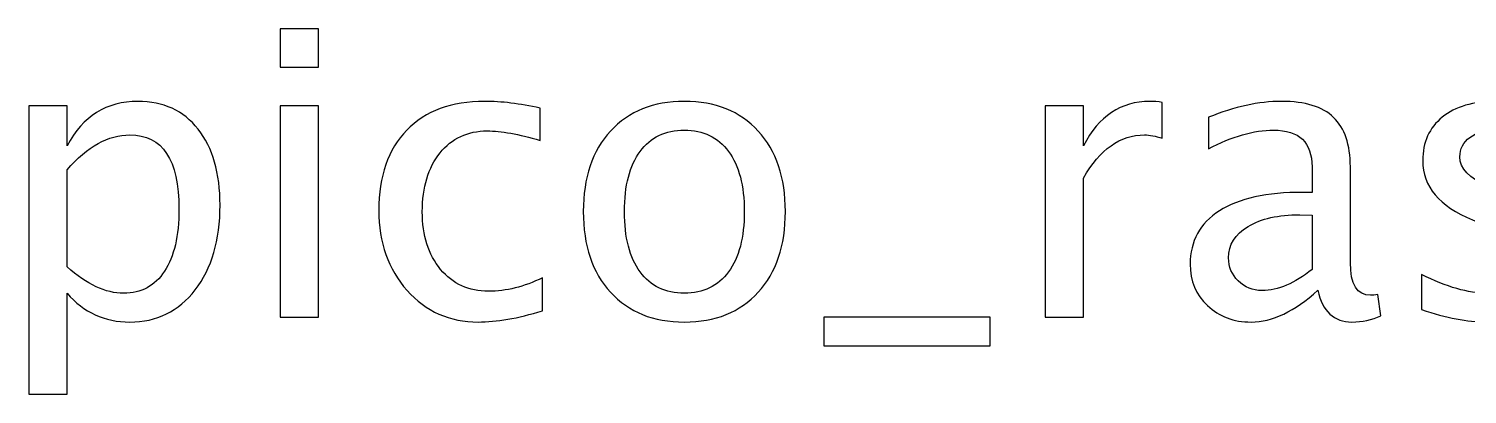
# Model space of a CAD drawing. Header units: centimetres. Extents: x -67 to 67, y -62 to 59.
# Drawn here: x 24.78 to 34.31, y 56.16 to 58.58 of the extents above; entities that cross this region are included whole.
import ezdxf

# ---------------------------------------------------------------- set-up
doc = ezdxf.new("R2010")
doc.units = ezdxf.units.CM
doc.header["$MEASUREMENT"] = 0
doc.layers.add('Layer 1', color=7, linetype='Continuous')

msp = doc.modelspace()

# ---------------------------------------------------------------- linework, layer by layer
at = {"layer": 'Layer 1'}
for points, knots in [([(26.44686, 58.32938), (26.44686, 58.32938), (26.44686, 58.58338), (26.44686, 58.58338), (26.44686, 58.58338), (26.44686, 58.58338), (26.70086, 58.58338), (26.70086, 58.58338), (26.70086, 58.58338), (26.70086, 58.58338), (26.70086, 58.32938), (26.70086, 58.32938), (26.70086, 58.32938), (26.70086, 58.32938), (26.44686, 58.32938), (26.44686, 58.32938)], [0, 0, 0, 0, 0.2, 0.2, 0.2, 0.2, 0.4, 0.4, 0.4, 0.4, 0.6, 0.6, 0.6, 0.6, 1, 1, 1, 1]), ([(24.78175, 56.15979), (24.78175, 56.15979), (24.78175, 58.07273), (24.78175, 58.07273), (24.78175, 58.07273), (24.78175, 58.07273), (25.03575, 58.07273), (25.03575, 58.07273), (25.03575, 58.07273), (25.03575, 58.07273), (25.03575, 57.80771), (25.03575, 57.80771), (25.03575, 57.80771), (25.13982, 58.00394), (25.29636, 58.10183), (25.50494, 58.10183), (25.50494, 58.10183), (25.67384, 58.10183), (25.80657, 58.04054), (25.90358, 57.91751), (25.90358, 57.91751), (26.0006, 57.79448), (26.0491, 57.62647), (26.0491, 57.41348), (26.0491, 57.41348), (26.0491, 57.18153), (25.99398, 56.99411), (25.88418, 56.85212), (25.88418, 56.85212), (25.77438, 56.70969), (25.62974, 56.63869), (25.4507, 56.63869), (25.4507, 56.63869), (25.28446, 56.63869), (25.14599, 56.70219), (25.03575, 56.82963), (25.03575, 56.82963), (25.03575, 56.82963), (25.03575, 56.15979), (25.03575, 56.15979), (25.03575, 56.15979), (25.03575, 56.15979), (24.78175, 56.15979), (24.78175, 56.15979)], [0, 0, 0, 0, 0.0833333, 0.0833333, 0.0833333, 0.0833333, 0.1666667, 0.1666667, 0.1666667, 0.1666667, 0.25, 0.25, 0.25, 0.25, 0.3333333, 0.3333333, 0.3333333, 0.3333333, 0.4166667, 0.4166667, 0.4166667, 0.4166667, 0.5, 0.5, 0.5, 0.5, 0.5833333, 0.5833333, 0.5833333, 0.5833333, 0.6666667, 0.6666667, 0.6666667, 0.6666667, 0.75, 0.75, 0.75, 0.75, 0.8333333, 0.8333333, 0.8333333, 0.8333333, 1, 1, 1, 1]), ([(26.44686, 56.67044), (26.44686, 56.67044), (26.44686, 58.07273), (26.44686, 58.07273), (26.44686, 58.07273), (26.44686, 58.07273), (26.70086, 58.07273), (26.70086, 58.07273), (26.70086, 58.07273), (26.70086, 58.07273), (26.70086, 56.67044), (26.70086, 56.67044), (26.70086, 56.67044), (26.70086, 56.67044), (26.44686, 56.67044), (26.44686, 56.67044)], [0, 0, 0, 0, 0.2, 0.2, 0.2, 0.2, 0.4, 0.4, 0.4, 0.4, 0.6, 0.6, 0.6, 0.6, 1, 1, 1, 1]), ([(28.18517, 56.71277), (28.02068, 56.66338), (27.87869, 56.63869), (27.75919, 56.63869), (27.75919, 56.63869), (27.56957, 56.63869), (27.41258, 56.7088), (27.28779, 56.84859), (27.28779, 56.84859), (27.16299, 56.98882), (27.10037, 57.16565), (27.10037, 57.37864), (27.10037, 57.37864), (27.10037, 57.60618), (27.16211, 57.78389), (27.28558, 57.91089), (27.28558, 57.91089), (27.40905, 58.03833), (27.58147, 58.10183), (27.80284, 58.10183), (27.80284, 58.10183), (27.91176, 58.10183), (28.03435, 58.08684), (28.16929, 58.05685), (28.16929, 58.05685), (28.16929, 58.05685), (28.16929, 57.84254), (28.16929, 57.84254), (28.16929, 57.84254), (28.02597, 57.88488), (27.90912, 57.90604), (27.81916, 57.90604), (27.81916, 57.90604), (27.68863, 57.90604), (27.58412, 57.85709), (27.50607, 57.75964), (27.50607, 57.75964), (27.42802, 57.66219), (27.38877, 57.5321), (27.38877, 57.36982), (27.38877, 57.36982), (27.38877, 57.21239), (27.42934, 57.08539), (27.51004, 56.98794), (27.51004, 56.98794), (27.59074, 56.89093), (27.69613, 56.84242), (27.8271, 56.84242), (27.8271, 56.84242), (27.94307, 56.84242), (28.06213, 56.87241), (28.18517, 56.93238), (28.18517, 56.93238), (28.18517, 56.93238), (28.18517, 56.71277), (28.18517, 56.71277)], [0, 0, 0, 0, 0.0666667, 0.0666667, 0.0666667, 0.0666667, 0.1333333, 0.1333333, 0.1333333, 0.1333333, 0.2, 0.2, 0.2, 0.2, 0.2666667, 0.2666667, 0.2666667, 0.2666667, 0.3333333, 0.3333333, 0.3333333, 0.3333333, 0.4, 0.4, 0.4, 0.4, 0.4666667, 0.4666667, 0.4666667, 0.4666667, 0.5333333, 0.5333333, 0.5333333, 0.5333333, 0.6, 0.6, 0.6, 0.6, 0.6666667, 0.6666667, 0.6666667, 0.6666667, 0.7333333, 0.7333333, 0.7333333, 0.7333333, 0.8, 0.8, 0.8, 0.8, 0.8666667, 0.8666667, 0.8666667, 0.8666667, 1, 1, 1, 1]), ([(29.12488, 56.63869), (28.91895, 56.63869), (28.75579, 56.70439), (28.63584, 56.8358), (28.63584, 56.8358), (28.51546, 56.96721), (28.45548, 57.14581), (28.45548, 57.37114), (28.45548, 57.37114), (28.45548, 57.59604), (28.51546, 57.77419), (28.63584, 57.90516), (28.63584, 57.90516), (28.75579, 58.03613), (28.91895, 58.10183), (29.12488, 58.10183), (29.12488, 58.10183), (29.33081, 58.10183), (29.49397, 58.03613), (29.61392, 57.90516), (29.61392, 57.90516), (29.7343, 57.77419), (29.79427, 57.59604), (29.79427, 57.37114), (29.79427, 57.37114), (29.79427, 57.14581), (29.7343, 56.96721), (29.61392, 56.8358), (29.61392, 56.8358), (29.49397, 56.70439), (29.33081, 56.63869), (29.12488, 56.63869)], [0, 0, 0, 0, 0.1111111, 0.1111111, 0.1111111, 0.1111111, 0.2222222, 0.2222222, 0.2222222, 0.2222222, 0.3333333, 0.3333333, 0.3333333, 0.3333333, 0.4444444, 0.4444444, 0.4444444, 0.4444444, 0.5555556, 0.5555556, 0.5555556, 0.5555556, 0.6666667, 0.6666667, 0.6666667, 0.6666667, 0.7777778, 0.7777778, 0.7777778, 0.7777778, 1, 1, 1, 1]), ([(31.51494, 56.67044), (31.51494, 56.67044), (31.51494, 58.07273), (31.51494, 58.07273), (31.51494, 58.07273), (31.51494, 58.07273), (31.76894, 58.07273), (31.76894, 58.07273), (31.76894, 58.07273), (31.76894, 58.07273), (31.76894, 57.80771), (31.76894, 57.80771), (31.76894, 57.80771), (31.86992, 58.00394), (32.01632, 58.10183), (32.20859, 58.10183), (32.20859, 58.10183), (32.23461, 58.10183), (32.26195, 58.09963), (32.29017, 58.09522), (32.29017, 58.09522), (32.29017, 58.09522), (32.29017, 57.85754), (32.29017, 57.85754), (32.29017, 57.85754), (32.24607, 57.87209), (32.20727, 57.87958), (32.17375, 57.87958), (32.17375, 57.87958), (32.01236, 57.87958), (31.87742, 57.78433), (31.76894, 57.59339), (31.76894, 57.59339), (31.76894, 57.59339), (31.76894, 56.67044), (31.76894, 56.67044), (31.76894, 56.67044), (31.76894, 56.67044), (31.51494, 56.67044), (31.51494, 56.67044)], [0, 0, 0, 0, 0.0909091, 0.0909091, 0.0909091, 0.0909091, 0.1818182, 0.1818182, 0.1818182, 0.1818182, 0.2727273, 0.2727273, 0.2727273, 0.2727273, 0.3636364, 0.3636364, 0.3636364, 0.3636364, 0.4545455, 0.4545455, 0.4545455, 0.4545455, 0.5454545, 0.5454545, 0.5454545, 0.5454545, 0.6363636, 0.6363636, 0.6363636, 0.6363636, 0.7272727, 0.7272727, 0.7272727, 0.7272727, 0.8181818, 0.8181818, 0.8181818, 0.8181818, 1, 1, 1, 1]), ([(33.32028, 56.84903), (33.16771, 56.7088), (33.02086, 56.63869), (32.87975, 56.63869), (32.87975, 56.63869), (32.76378, 56.63869), (32.6672, 56.67485), (32.59092, 56.74761), (32.59092, 56.74761), (32.51419, 56.82037), (32.47582, 56.91209), (32.47582, 57.02278), (32.47582, 57.02278), (32.47582, 57.17579), (32.5402, 57.29353), (32.66897, 57.37555), (32.66897, 57.37555), (32.79773, 57.45757), (32.9825, 57.49858), (33.22327, 57.49858), (33.22327, 57.49858), (33.22327, 57.49858), (33.2828, 57.49858), (33.2828, 57.49858), (33.2828, 57.49858), (33.2828, 57.49858), (33.2828, 57.66748), (33.2828, 57.66748), (33.2828, 57.66748), (33.2828, 57.8302), (33.19813, 57.91133), (33.02836, 57.91133), (33.02836, 57.91133), (32.89695, 57.91133), (32.75319, 57.86988), (32.59753, 57.78698), (32.59753, 57.78698), (32.59753, 57.78698), (32.59753, 57.996), (32.59753, 57.996), (32.59753, 57.996), (32.76863, 58.06656), (32.93002, 58.10183), (33.08128, 58.10183), (33.08128, 58.10183), (33.23694, 58.10183), (33.35203, 58.06656), (33.42567, 57.99556), (33.42567, 57.99556), (33.49976, 57.92456), (33.5368, 57.8152), (33.5368, 57.66748), (33.5368, 57.66748), (33.5368, 57.66748), (33.5368, 57.0338), (33.5368, 57.0338), (33.5368, 57.0338), (33.5368, 56.88872), (33.58134, 56.81596), (33.67085, 56.81596), (33.67085, 56.81596), (33.68188, 56.81596), (33.69819, 56.81772), (33.7198, 56.82125), (33.7198, 56.82125), (33.7198, 56.82125), (33.73788, 56.68014), (33.73788, 56.68014), (33.73788, 56.68014), (33.68012, 56.65236), (33.61662, 56.63869), (33.54694, 56.63869), (33.54694, 56.63869), (33.42832, 56.63869), (33.35291, 56.7088), (33.32028, 56.84903)], [0, 0, 0, 0, 0.05, 0.05, 0.05, 0.05, 0.1, 0.1, 0.1, 0.1, 0.15, 0.15, 0.15, 0.15, 0.2, 0.2, 0.2, 0.2, 0.25, 0.25, 0.25, 0.25, 0.3, 0.3, 0.3, 0.3, 0.35, 0.35, 0.35, 0.35, 0.4, 0.4, 0.4, 0.4, 0.45, 0.45, 0.45, 0.45, 0.5, 0.5, 0.5, 0.5, 0.55, 0.55, 0.55, 0.55, 0.6, 0.6, 0.6, 0.6, 0.65, 0.65, 0.65, 0.65, 0.7, 0.7, 0.7, 0.7, 0.75, 0.75, 0.75, 0.75, 0.8, 0.8, 0.8, 0.8, 0.85, 0.85, 0.85, 0.85, 0.9, 0.9, 0.9, 0.9, 1, 1, 1, 1]), ([(34.0082, 56.72071), (34.0082, 56.72071), (34.0082, 56.95354), (34.0082, 56.95354), (34.0082, 56.95354), (34.17445, 56.87064), (34.31864, 56.82919), (34.44167, 56.82919), (34.44167, 56.82919), (34.51488, 56.82919), (34.57573, 56.84903), (34.6238, 56.88872), (34.6238, 56.88872), (34.67186, 56.92797), (34.69611, 56.97736), (34.69611, 57.03689), (34.69611, 57.03689), (34.69611, 57.12376), (34.62865, 57.19564), (34.49371, 57.25252), (34.49371, 57.25252), (34.49371, 57.25252), (34.3451, 57.31558), (34.3451, 57.31558), (34.3451, 57.31558), (34.12594, 57.40642), (34.01614, 57.53783), (34.01614, 57.70849), (34.01614, 57.70849), (34.01614, 57.83064), (34.05935, 57.92677), (34.14578, 57.99688), (34.14578, 57.99688), (34.23221, 58.067), (34.35083, 58.10183), (34.50121, 58.10183), (34.50121, 58.10183), (34.57926, 58.10183), (34.67627, 58.09125), (34.79136, 58.06964), (34.79136, 58.06964), (34.79136, 58.06964), (34.84428, 58.0595), (34.84428, 58.0595), (34.84428, 58.0595), (34.84428, 58.0595), (34.84428, 57.84783), (34.84428, 57.84783), (34.84428, 57.84783), (34.70273, 57.89017), (34.58984, 57.91133), (34.50561, 57.91133), (34.50561, 57.91133), (34.43153, 57.91133), (34.37288, 57.89502), (34.32834, 57.86283), (34.32834, 57.86283), (34.28425, 57.83064), (34.2622, 57.78742), (34.2622, 57.73318), (34.2622, 57.73318), (34.2622, 57.65689), (34.32393, 57.59207), (34.44785, 57.5396), (34.44785, 57.5396), (34.44785, 57.5396), (34.57, 57.488), (34.57, 57.488), (34.57, 57.488), (34.70846, 57.42979), (34.80636, 57.36806), (34.86368, 57.30323), (34.86368, 57.30323), (34.92145, 57.23841), (34.95011, 57.15727), (34.95011, 57.06026), (34.95011, 57.06026), (34.95011, 56.93723), (34.90161, 56.83625), (34.80415, 56.75731), (34.80415, 56.75731), (34.70714, 56.67838), (34.58278, 56.63869), (34.43153, 56.63869), (34.43153, 56.63869), (34.31512, 56.63869), (34.17445, 56.66603), (34.0082, 56.72071)], [0, 0, 0, 0, 0.0434783, 0.0434783, 0.0434783, 0.0434783, 0.0869565, 0.0869565, 0.0869565, 0.0869565, 0.1304348, 0.1304348, 0.1304348, 0.1304348, 0.173913, 0.173913, 0.173913, 0.173913, 0.2173913, 0.2173913, 0.2173913, 0.2173913, 0.2608696, 0.2608696, 0.2608696, 0.2608696, 0.3043478, 0.3043478, 0.3043478, 0.3043478, 0.3478261, 0.3478261, 0.3478261, 0.3478261, 0.3913043, 0.3913043, 0.3913043, 0.3913043, 0.4347826, 0.4347826, 0.4347826, 0.4347826, 0.4782609, 0.4782609, 0.4782609, 0.4782609, 0.5217391, 0.5217391, 0.5217391, 0.5217391, 0.5652174, 0.5652174, 0.5652174, 0.5652174, 0.6086957, 0.6086957, 0.6086957, 0.6086957, 0.6521739, 0.6521739, 0.6521739, 0.6521739, 0.6956522, 0.6956522, 0.6956522, 0.6956522, 0.7391304, 0.7391304, 0.7391304, 0.7391304, 0.7826087, 0.7826087, 0.7826087, 0.7826087, 0.826087, 0.826087, 0.826087, 0.826087, 0.8695652, 0.8695652, 0.8695652, 0.8695652, 0.9130435, 0.9130435, 0.9130435, 0.9130435, 1, 1, 1, 1]), ([(25.03575, 57.0047), (25.16672, 56.88784), (25.29151, 56.82919), (25.41013, 56.82919), (25.41013, 56.82919), (25.52699, 56.82919), (25.61739, 56.87814), (25.68089, 56.97559), (25.68089, 56.97559), (25.74483, 57.07305), (25.77658, 57.21019), (25.77658, 57.38746), (25.77658, 57.38746), (25.77658, 57.71554), (25.6681, 57.87958), (25.45114, 57.87958), (25.45114, 57.87958), (25.30915, 57.87958), (25.17069, 57.80286), (25.03575, 57.64896), (25.03575, 57.64896), (25.03575, 57.64896), (25.03575, 57.0047), (25.03575, 57.0047)], [0, 0, 0, 0, 0.1428571, 0.1428571, 0.1428571, 0.1428571, 0.2857143, 0.2857143, 0.2857143, 0.2857143, 0.4285714, 0.4285714, 0.4285714, 0.4285714, 0.5714286, 0.5714286, 0.5714286, 0.5714286, 0.7142857, 0.7142857, 0.7142857, 0.7142857, 1, 1, 1, 1]), ([(29.12444, 56.82919), (29.25012, 56.82919), (29.34801, 56.87637), (29.41768, 56.97118), (29.41768, 56.97118), (29.48692, 57.06555), (29.52175, 57.19917), (29.52175, 57.37114), (29.52175, 57.37114), (29.52175, 57.54268), (29.48692, 57.67586), (29.41768, 57.77022), (29.41768, 57.77022), (29.34801, 57.86415), (29.25012, 57.91133), (29.12444, 57.91133), (29.12444, 57.91133), (28.99832, 57.91133), (28.90043, 57.86415), (28.83163, 57.77022), (28.83163, 57.77022), (28.7624, 57.67586), (28.72801, 57.54268), (28.72801, 57.37114), (28.72801, 57.37114), (28.72801, 57.19917), (28.7624, 57.06555), (28.83163, 56.97118), (28.83163, 56.97118), (28.90043, 56.87637), (28.99832, 56.82919), (29.12444, 56.82919)], [0, 0, 0, 0, 0.1111111, 0.1111111, 0.1111111, 0.1111111, 0.2222222, 0.2222222, 0.2222222, 0.2222222, 0.3333333, 0.3333333, 0.3333333, 0.3333333, 0.4444444, 0.4444444, 0.4444444, 0.4444444, 0.5555556, 0.5555556, 0.5555556, 0.5555556, 0.6666667, 0.6666667, 0.6666667, 0.6666667, 0.7777778, 0.7777778, 0.7777778, 0.7777778, 1, 1, 1, 1]), ([(33.2828, 56.9875), (33.2828, 56.9875), (33.2828, 57.34777), (33.2828, 57.34777), (33.2828, 57.34777), (33.2828, 57.34777), (33.20122, 57.35042), (33.20122, 57.35042), (33.20122, 57.35042), (33.06011, 57.35042), (32.94634, 57.3244), (32.85947, 57.27237), (32.85947, 57.27237), (32.77304, 57.21989), (32.72982, 57.15066), (32.72982, 57.06423), (32.72982, 57.06423), (32.72982, 57.00381), (32.75143, 56.95266), (32.7942, 56.91077), (32.7942, 56.91077), (32.83742, 56.86888), (32.88989, 56.84771), (32.95207, 56.84771), (32.95207, 56.84771), (33.0579, 56.84771), (33.16815, 56.89445), (33.2828, 56.9875)], [0, 0, 0, 0, 0.125, 0.125, 0.125, 0.125, 0.25, 0.25, 0.25, 0.25, 0.375, 0.375, 0.375, 0.375, 0.5, 0.5, 0.5, 0.5, 0.625, 0.625, 0.625, 0.625, 0.75, 0.75, 0.75, 0.75, 1, 1, 1, 1]), ([(30.04915, 56.47994), (30.04915, 56.47994), (30.04915, 56.67044), (30.04915, 56.67044), (30.04915, 56.67044), (30.04915, 56.67044), (31.14982, 56.67044), (31.14982, 56.67044), (31.14982, 56.67044), (31.14982, 56.67044), (31.14982, 56.47994), (31.14982, 56.47994), (31.14982, 56.47994), (31.14982, 56.47994), (30.04915, 56.47994), (30.04915, 56.47994)], [0, 0, 0, 0, 0.2, 0.2, 0.2, 0.2, 0.4, 0.4, 0.4, 0.4, 0.6, 0.6, 0.6, 0.6, 1, 1, 1, 1])]:
    msp.add_open_spline(points, degree=3, knots=knots, dxfattribs=at)

doc.saveas('drawing.dxf')
